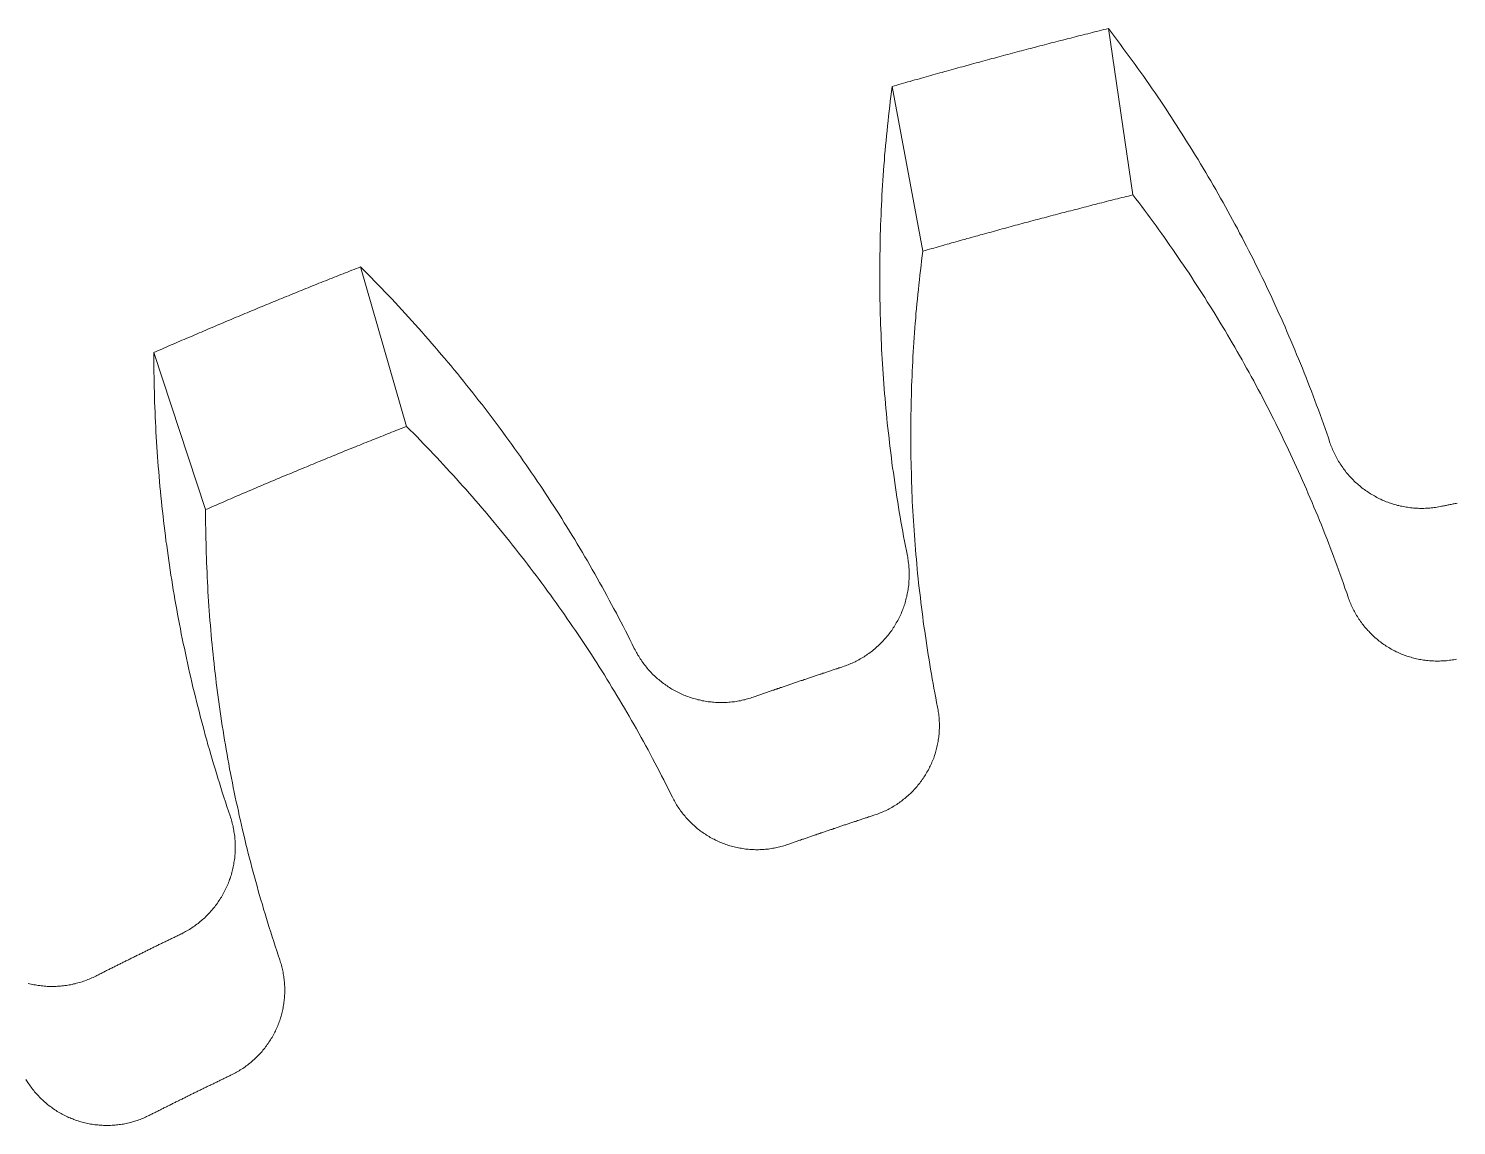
# Model space of a CAD drawing. Header units: millimetres. Extents: x 168.5 to 245.6, y 23.5 to 109.
# Drawn here: x 193.25 to 203.41, y 99.9 to 107.71 of the extents above; entities that cross this region are included whole.
import ezdxf

# ---------------------------------------------------------------- set-up
doc = ezdxf.new("R2010")
doc.units = ezdxf.units.MM
doc.layers.get('0').update_dxf_attribs({"true_color": 0xc2ced6})

# ---------------------------------------------------------------- blocks, each defined once
blk = doc.blocks.new('A$C346350F0')
at = {"color": 0, "linetype": 'Continuous', "lineweight": 0}
for p, q in [((-5.935, 40.272), (-6.109, 41.457)), ((-7.43, 39.872), (-7.649, 41.045)), ((-11.106, 38.624), (-11.433, 39.76)), ((-12.536, 38.032), (-12.905, 39.15))]:
    blk.add_line(p, q, dxfattribs=at)
for points in [[(-6.109, 41.457), (-6.126, 41.453), (-6.142, 41.449), (-6.158, 41.445), (-6.174, 41.441), (-6.191, 41.437), (-6.207, 41.433), (-6.223, 41.428), (-6.24, 41.424), (-6.256, 41.42), (-6.272, 41.416), (-6.288, 41.412), (-6.305, 41.408), (-6.321, 41.404), (-6.337, 41.4), (-6.353, 41.396), (-6.37, 41.391), (-6.386, 41.387), (-6.402, 41.383), (-6.418, 41.379), (-6.435, 41.375), (-6.451, 41.371), (-6.467, 41.367), (-6.483, 41.362), (-6.5, 41.358), (-6.516, 41.354), (-6.532, 41.35), (-6.548, 41.346), (-6.565, 41.341), (-6.581, 41.337), (-6.597, 41.333), (-6.613, 41.329), (-6.629, 41.324), (-6.646, 41.32), (-6.662, 41.316), (-6.678, 41.312), (-6.694, 41.307), (-6.711, 41.303), (-6.727, 41.299), (-6.743, 41.295), (-6.759, 41.29), (-6.775, 41.286), (-6.792, 41.282), (-6.808, 41.277), (-6.824, 41.273), (-6.84, 41.269), (-6.857, 41.264), (-6.873, 41.26), (-6.889, 41.256), (-6.905, 41.251), (-6.921, 41.247), (-6.938, 41.243), (-6.954, 41.238), (-6.97, 41.234), (-6.986, 41.23), (-7.002, 41.225), (-7.019, 41.221), (-7.035, 41.216), (-7.051, 41.212), (-7.067, 41.208), (-7.083, 41.203), (-7.099, 41.199), (-7.116, 41.194), (-7.132, 41.19), (-7.148, 41.185), (-7.164, 41.181), (-7.18, 41.176), (-7.196, 41.172), (-7.213, 41.168), (-7.229, 41.163), (-7.245, 41.159), (-7.261, 41.154), (-7.277, 41.15), (-7.293, 41.145), (-7.31, 41.141), (-7.326, 41.136), (-7.342, 41.132), (-7.358, 41.127), (-7.374, 41.123), (-7.39, 41.118), (-7.407, 41.113), (-7.423, 41.109), (-7.439, 41.104), (-7.455, 41.1), (-7.471, 41.095), (-7.487, 41.091), (-7.503, 41.086), (-7.52, 41.081), (-7.536, 41.077), (-7.552, 41.072), (-7.568, 41.068), (-7.584, 41.063), (-7.6, 41.058), (-7.616, 41.054), (-7.632, 41.049), (-7.649, 41.045)], [(-4.532, 38.508), (-4.543, 38.542), (-4.555, 38.575), (-4.566, 38.609), (-4.578, 38.642), (-4.59, 38.675), (-4.602, 38.709), (-4.614, 38.742), (-4.627, 38.775), (-4.639, 38.808), (-4.651, 38.841), (-4.664, 38.874), (-4.677, 38.907), (-4.689, 38.94), (-4.702, 38.973), (-4.715, 39.006), (-4.728, 39.039), (-4.742, 39.072), (-4.755, 39.104), (-4.769, 39.137), (-4.782, 39.17), (-4.796, 39.202), (-4.81, 39.235), (-4.824, 39.267), (-4.838, 39.3), (-4.852, 39.332), (-4.866, 39.364), (-4.88, 39.397), (-4.895, 39.429), (-4.91, 39.461), (-4.924, 39.493), (-4.939, 39.525), (-4.954, 39.558), (-4.969, 39.59), (-4.984, 39.621), (-4.999, 39.653), (-5.015, 39.685), (-5.03, 39.717), (-5.046, 39.749), (-5.062, 39.78), (-5.077, 39.812), (-5.093, 39.844), (-5.109, 39.875), (-5.126, 39.907), (-5.142, 39.938), (-5.158, 39.969), (-5.175, 40.001), (-5.191, 40.032), (-5.208, 40.063), (-5.225, 40.094), (-5.242, 40.125), (-5.259, 40.156), (-5.276, 40.187), (-5.293, 40.218), (-5.31, 40.249), (-5.328, 40.28), (-5.345, 40.31), (-5.363, 40.341), (-5.381, 40.372), (-5.398, 40.402), (-5.416, 40.433), (-5.434, 40.463), (-5.453, 40.493), (-5.471, 40.524), (-5.489, 40.554), (-5.508, 40.584), (-5.526, 40.614), (-5.545, 40.644), (-5.564, 40.674), (-5.583, 40.704), (-5.602, 40.734), (-5.621, 40.763), (-5.64, 40.793), (-5.659, 40.823), (-5.679, 40.852), (-5.698, 40.882), (-5.718, 40.911), (-5.737, 40.941), (-5.757, 40.97), (-5.777, 40.999), (-5.797, 41.028), (-5.817, 41.057), (-5.838, 41.086), (-5.858, 41.115), (-5.878, 41.144), (-5.899, 41.173), (-5.919, 41.202), (-5.94, 41.23), (-5.961, 41.259), (-5.982, 41.287), (-6.003, 41.316), (-6.024, 41.344), (-6.045, 41.372), (-6.066, 41.401), (-6.088, 41.429), (-6.109, 41.457)], [(-7.649, 41.045), (-7.653, 41.009), (-7.658, 40.974), (-7.662, 40.939), (-7.666, 40.904), (-7.67, 40.869), (-7.674, 40.834), (-7.678, 40.799), (-7.682, 40.764), (-7.685, 40.728), (-7.689, 40.693), (-7.692, 40.658), (-7.695, 40.623), (-7.699, 40.588), (-7.702, 40.552), (-7.704, 40.517), (-7.707, 40.482), (-7.71, 40.447), (-7.712, 40.411), (-7.715, 40.376), (-7.717, 40.341), (-7.719, 40.306), (-7.721, 40.27), (-7.723, 40.235), (-7.725, 40.2), (-7.727, 40.164), (-7.728, 40.129), (-7.73, 40.094), (-7.731, 40.058), (-7.732, 40.023), (-7.733, 39.988), (-7.734, 39.952), (-7.735, 39.917), (-7.735, 39.882), (-7.736, 39.846), (-7.736, 39.811), (-7.737, 39.776), (-7.737, 39.74), (-7.737, 39.705), (-7.737, 39.669), (-7.737, 39.634), (-7.737, 39.599), (-7.736, 39.563), (-7.736, 39.528), (-7.735, 39.493), (-7.734, 39.457), (-7.733, 39.422), (-7.732, 39.387), (-7.731, 39.351), (-7.73, 39.316), (-7.728, 39.281), (-7.727, 39.245), (-7.725, 39.21), (-7.724, 39.175), (-7.722, 39.139), (-7.72, 39.104), (-7.718, 39.069), (-7.715, 39.033), (-7.713, 38.998), (-7.711, 38.963), (-7.708, 38.928), (-7.705, 38.892), (-7.702, 38.857), (-7.699, 38.822), (-7.696, 38.787), (-7.693, 38.752), (-7.69, 38.716), (-7.686, 38.681), (-7.683, 38.646), (-7.679, 38.611), (-7.675, 38.576), (-7.671, 38.54), (-7.667, 38.505), (-7.663, 38.47), (-7.659, 38.435), (-7.654, 38.4), (-7.65, 38.365), (-7.645, 38.33), (-7.64, 38.295), (-7.635, 38.26), (-7.63, 38.225), (-7.625, 38.19), (-7.62, 38.155), (-7.615, 38.12), (-7.609, 38.085), (-7.603, 38.05), (-7.598, 38.015), (-7.592, 37.98), (-7.586, 37.946), (-7.58, 37.911), (-7.573, 37.876), (-7.567, 37.841), (-7.561, 37.806), (-7.554, 37.772), (-7.547, 37.737), (-7.54, 37.702)], [(-5.935, 40.272), (-5.951, 40.268), (-5.966, 40.264), (-5.982, 40.26), (-5.998, 40.256), (-6.014, 40.253), (-6.03, 40.249), (-6.045, 40.245), (-6.061, 40.241), (-6.077, 40.237), (-6.093, 40.233), (-6.109, 40.229), (-6.124, 40.225), (-6.14, 40.221), (-6.156, 40.217), (-6.172, 40.213), (-6.188, 40.209), (-6.203, 40.205), (-6.219, 40.201), (-6.235, 40.197), (-6.251, 40.193), (-6.267, 40.188), (-6.282, 40.184), (-6.298, 40.18), (-6.314, 40.176), (-6.33, 40.172), (-6.345, 40.168), (-6.361, 40.164), (-6.377, 40.16), (-6.393, 40.156), (-6.409, 40.152), (-6.424, 40.148), (-6.44, 40.144), (-6.456, 40.139), (-6.472, 40.135), (-6.487, 40.131), (-6.503, 40.127), (-6.519, 40.123), (-6.535, 40.119), (-6.55, 40.115), (-6.566, 40.11), (-6.582, 40.106), (-6.598, 40.102), (-6.613, 40.098), (-6.629, 40.094), (-6.645, 40.089), (-6.661, 40.085), (-6.676, 40.081), (-6.692, 40.077), (-6.708, 40.073), (-6.724, 40.068), (-6.739, 40.064), (-6.755, 40.06), (-6.771, 40.056), (-6.786, 40.051), (-6.802, 40.047), (-6.818, 40.043), (-6.834, 40.039), (-6.849, 40.034), (-6.865, 40.03), (-6.881, 40.026), (-6.897, 40.021), (-6.912, 40.017), (-6.928, 40.013), (-6.944, 40.008), (-6.959, 40.004), (-6.975, 40), (-6.991, 39.995), (-7.007, 39.991), (-7.022, 39.987), (-7.038, 39.982), (-7.054, 39.978), (-7.069, 39.974), (-7.085, 39.969), (-7.101, 39.965), (-7.116, 39.961), (-7.132, 39.956), (-7.148, 39.952), (-7.164, 39.947), (-7.179, 39.943), (-7.195, 39.939), (-7.211, 39.934), (-7.226, 39.93), (-7.242, 39.925), (-7.258, 39.921), (-7.273, 39.916), (-7.289, 39.912), (-7.305, 39.908), (-7.32, 39.903), (-7.336, 39.899), (-7.352, 39.894), (-7.367, 39.89), (-7.383, 39.885), (-7.399, 39.881), (-7.414, 39.876), (-7.43, 39.872)], [(-4.402, 37.408), (-4.413, 37.44), (-4.425, 37.473), (-4.436, 37.505), (-4.447, 37.538), (-4.459, 37.57), (-4.471, 37.602), (-4.482, 37.635), (-4.494, 37.667), (-4.506, 37.699), (-4.518, 37.731), (-4.531, 37.763), (-4.543, 37.795), (-4.555, 37.827), (-4.568, 37.859), (-4.581, 37.891), (-4.593, 37.923), (-4.606, 37.955), (-4.619, 37.987), (-4.632, 38.019), (-4.646, 38.05), (-4.659, 38.082), (-4.672, 38.114), (-4.686, 38.145), (-4.699, 38.177), (-4.713, 38.208), (-4.727, 38.24), (-4.741, 38.271), (-4.755, 38.302), (-4.769, 38.334), (-4.784, 38.365), (-4.798, 38.396), (-4.812, 38.427), (-4.827, 38.458), (-4.842, 38.489), (-4.857, 38.52), (-4.872, 38.551), (-4.887, 38.582), (-4.902, 38.613), (-4.917, 38.644), (-4.932, 38.674), (-4.948, 38.705), (-4.963, 38.736), (-4.979, 38.766), (-4.995, 38.797), (-5.011, 38.827), (-5.027, 38.858), (-5.043, 38.888), (-5.059, 38.918), (-5.075, 38.948), (-5.092, 38.979), (-5.108, 39.009), (-5.125, 39.039), (-5.142, 39.069), (-5.158, 39.099), (-5.175, 39.129), (-5.192, 39.158), (-5.21, 39.188), (-5.227, 39.218), (-5.244, 39.248), (-5.262, 39.277), (-5.279, 39.307), (-5.297, 39.336), (-5.315, 39.366), (-5.332, 39.395), (-5.35, 39.424), (-5.368, 39.453), (-5.387, 39.483), (-5.405, 39.512), (-5.423, 39.541), (-5.442, 39.57), (-5.46, 39.599), (-5.479, 39.627), (-5.498, 39.656), (-5.516, 39.685), (-5.535, 39.714), (-5.554, 39.742), (-5.574, 39.771), (-5.593, 39.799), (-5.612, 39.827), (-5.632, 39.856), (-5.651, 39.884), (-5.671, 39.912), (-5.69, 39.94), (-5.71, 39.968), (-5.73, 39.996), (-5.75, 40.024), (-5.77, 40.052), (-5.791, 40.08), (-5.811, 40.108), (-5.831, 40.135), (-5.852, 40.163), (-5.872, 40.19), (-5.893, 40.218), (-5.914, 40.245), (-5.935, 40.272)], [(-7.43, 39.872), (-7.434, 39.838), (-7.439, 39.803), (-7.443, 39.769), (-7.447, 39.735), (-7.451, 39.701), (-7.455, 39.667), (-7.459, 39.633), (-7.462, 39.599), (-7.466, 39.565), (-7.469, 39.53), (-7.472, 39.496), (-7.476, 39.462), (-7.479, 39.428), (-7.481, 39.394), (-7.484, 39.359), (-7.487, 39.325), (-7.49, 39.291), (-7.492, 39.257), (-7.494, 39.222), (-7.497, 39.188), (-7.499, 39.154), (-7.501, 39.119), (-7.502, 39.085), (-7.504, 39.051), (-7.506, 39.017), (-7.507, 38.982), (-7.509, 38.948), (-7.51, 38.914), (-7.511, 38.879), (-7.512, 38.845), (-7.513, 38.811), (-7.514, 38.776), (-7.514, 38.742), (-7.515, 38.708), (-7.515, 38.673), (-7.516, 38.639), (-7.516, 38.605), (-7.516, 38.57), (-7.516, 38.536), (-7.516, 38.502), (-7.515, 38.467), (-7.515, 38.433), (-7.515, 38.398), (-7.514, 38.364), (-7.513, 38.33), (-7.512, 38.295), (-7.511, 38.261), (-7.51, 38.227), (-7.509, 38.192), (-7.508, 38.158), (-7.506, 38.124), (-7.505, 38.09), (-7.503, 38.055), (-7.501, 38.021), (-7.499, 37.987), (-7.497, 37.952), (-7.495, 37.918), (-7.493, 37.884), (-7.49, 37.85), (-7.488, 37.815), (-7.485, 37.781), (-7.482, 37.747), (-7.479, 37.713), (-7.476, 37.678), (-7.473, 37.644), (-7.47, 37.61), (-7.467, 37.576), (-7.463, 37.542), (-7.46, 37.507), (-7.456, 37.473), (-7.452, 37.439), (-7.448, 37.405), (-7.444, 37.371), (-7.44, 37.337), (-7.436, 37.303), (-7.431, 37.269), (-7.427, 37.235), (-7.422, 37.201), (-7.417, 37.167), (-7.412, 37.133), (-7.407, 37.099), (-7.402, 37.065), (-7.397, 37.031), (-7.392, 36.997), (-7.386, 36.963), (-7.381, 36.929), (-7.375, 36.895), (-7.369, 36.861), (-7.363, 36.827), (-7.357, 36.794), (-7.351, 36.76), (-7.345, 36.726), (-7.338, 36.692), (-7.332, 36.659), (-7.325, 36.625)], [(-11.433, 39.76), (-11.448, 39.754), (-11.464, 39.748), (-11.479, 39.742), (-11.495, 39.736), (-11.511, 39.729), (-11.526, 39.723), (-11.542, 39.717), (-11.557, 39.711), (-11.573, 39.705), (-11.589, 39.698), (-11.604, 39.692), (-11.62, 39.686), (-11.635, 39.68), (-11.651, 39.674), (-11.667, 39.667), (-11.682, 39.661), (-11.698, 39.655), (-11.713, 39.649), (-11.729, 39.643), (-11.744, 39.636), (-11.76, 39.63), (-11.775, 39.624), (-11.791, 39.617), (-11.807, 39.611), (-11.822, 39.605), (-11.838, 39.599), (-11.853, 39.592), (-11.869, 39.586), (-11.884, 39.58), (-11.9, 39.573), (-11.915, 39.567), (-11.931, 39.561), (-11.947, 39.554), (-11.962, 39.548), (-11.978, 39.542), (-11.993, 39.535), (-12.009, 39.529), (-12.024, 39.523), (-12.04, 39.516), (-12.055, 39.51), (-12.071, 39.504), (-12.086, 39.497), (-12.102, 39.491), (-12.117, 39.484), (-12.133, 39.478), (-12.148, 39.472), (-12.164, 39.465), (-12.179, 39.459), (-12.195, 39.452), (-12.21, 39.446), (-12.226, 39.44), (-12.241, 39.433), (-12.257, 39.427), (-12.272, 39.42), (-12.288, 39.414), (-12.303, 39.407), (-12.319, 39.401), (-12.334, 39.394), (-12.35, 39.388), (-12.365, 39.381), (-12.38, 39.375), (-12.396, 39.368), (-12.411, 39.362), (-12.427, 39.355), (-12.442, 39.349), (-12.458, 39.342), (-12.473, 39.336), (-12.489, 39.329), (-12.504, 39.323), (-12.52, 39.316), (-12.535, 39.31), (-12.55, 39.303), (-12.566, 39.296), (-12.581, 39.29), (-12.597, 39.283), (-12.612, 39.277), (-12.628, 39.27), (-12.643, 39.263), (-12.658, 39.257), (-12.674, 39.25), (-12.689, 39.244), (-12.705, 39.237), (-12.72, 39.23), (-12.735, 39.224), (-12.751, 39.217), (-12.766, 39.21), (-12.782, 39.204), (-12.797, 39.197), (-12.812, 39.19), (-12.828, 39.184), (-12.843, 39.177), (-12.859, 39.17), (-12.874, 39.164), (-12.889, 39.157), (-12.905, 39.15)], [(-9.484, 37.043), (-9.499, 37.074), (-9.515, 37.106), (-9.531, 37.138), (-9.547, 37.169), (-9.563, 37.201), (-9.58, 37.232), (-9.596, 37.263), (-9.612, 37.295), (-9.629, 37.326), (-9.646, 37.357), (-9.662, 37.388), (-9.679, 37.419), (-9.696, 37.45), (-9.713, 37.481), (-9.731, 37.512), (-9.748, 37.543), (-9.765, 37.574), (-9.783, 37.604), (-9.8, 37.635), (-9.818, 37.666), (-9.836, 37.696), (-9.854, 37.727), (-9.872, 37.757), (-9.89, 37.787), (-9.908, 37.818), (-9.927, 37.848), (-9.945, 37.878), (-9.964, 37.908), (-9.983, 37.938), (-10.001, 37.968), (-10.02, 37.998), (-10.039, 38.028), (-10.058, 38.057), (-10.078, 38.087), (-10.097, 38.117), (-10.116, 38.146), (-10.136, 38.176), (-10.155, 38.205), (-10.175, 38.235), (-10.195, 38.264), (-10.215, 38.293), (-10.235, 38.322), (-10.255, 38.351), (-10.275, 38.38), (-10.295, 38.409), (-10.316, 38.438), (-10.336, 38.467), (-10.357, 38.496), (-10.378, 38.524), (-10.398, 38.553), (-10.419, 38.582), (-10.44, 38.61), (-10.461, 38.638), (-10.483, 38.667), (-10.504, 38.695), (-10.525, 38.723), (-10.547, 38.751), (-10.568, 38.779), (-10.59, 38.807), (-10.612, 38.835), (-10.634, 38.863), (-10.656, 38.89), (-10.678, 38.918), (-10.7, 38.946), (-10.722, 38.973), (-10.744, 39), (-10.767, 39.028), (-10.789, 39.055), (-10.812, 39.082), (-10.835, 39.109), (-10.858, 39.136), (-10.881, 39.163), (-10.904, 39.19), (-10.927, 39.217), (-10.95, 39.243), (-10.973, 39.27), (-10.996, 39.297), (-11.02, 39.323), (-11.044, 39.349), (-11.067, 39.376), (-11.091, 39.402), (-11.115, 39.428), (-11.139, 39.454), (-11.163, 39.48), (-11.187, 39.506), (-11.211, 39.532), (-11.235, 39.557), (-11.26, 39.583), (-11.284, 39.609), (-11.309, 39.634), (-11.333, 39.659), (-11.358, 39.685), (-11.383, 39.71), (-11.408, 39.735), (-11.433, 39.76)], [(-12.905, 39.15), (-12.905, 39.115), (-12.905, 39.08), (-12.904, 39.044), (-12.904, 39.009), (-12.903, 38.974), (-12.903, 38.938), (-12.902, 38.903), (-12.901, 38.867), (-12.9, 38.832), (-12.899, 38.797), (-12.898, 38.761), (-12.896, 38.726), (-12.895, 38.691), (-12.893, 38.655), (-12.891, 38.62), (-12.89, 38.585), (-12.888, 38.55), (-12.885, 38.514), (-12.883, 38.479), (-12.881, 38.444), (-12.878, 38.408), (-12.876, 38.373), (-12.873, 38.338), (-12.87, 38.303), (-12.867, 38.267), (-12.864, 38.232), (-12.861, 38.197), (-12.858, 38.162), (-12.854, 38.127), (-12.851, 38.091), (-12.847, 38.056), (-12.843, 38.021), (-12.839, 37.986), (-12.835, 37.951), (-12.831, 37.916), (-12.827, 37.881), (-12.822, 37.846), (-12.818, 37.81), (-12.813, 37.775), (-12.808, 37.74), (-12.803, 37.705), (-12.798, 37.67), (-12.793, 37.635), (-12.788, 37.6), (-12.783, 37.565), (-12.777, 37.531), (-12.771, 37.496), (-12.766, 37.461), (-12.76, 37.426), (-12.754, 37.391), (-12.748, 37.356), (-12.741, 37.321), (-12.735, 37.287), (-12.729, 37.252), (-12.722, 37.217), (-12.715, 37.182), (-12.709, 37.148), (-12.702, 37.113), (-12.695, 37.078), (-12.687, 37.044), (-12.68, 37.009), (-12.673, 36.975), (-12.665, 36.94), (-12.657, 36.906), (-12.65, 36.871), (-12.642, 36.837), (-12.634, 36.802), (-12.626, 36.768), (-12.617, 36.733), (-12.609, 36.699), (-12.6, 36.665), (-12.592, 36.63), (-12.583, 36.596), (-12.574, 36.562), (-12.565, 36.528), (-12.556, 36.494), (-12.547, 36.459), (-12.538, 36.425), (-12.528, 36.391), (-12.519, 36.357), (-12.509, 36.323), (-12.499, 36.289), (-12.489, 36.255), (-12.479, 36.221), (-12.469, 36.187), (-12.459, 36.154), (-12.449, 36.12), (-12.438, 36.086), (-12.427, 36.052), (-12.417, 36.019), (-12.406, 35.985), (-12.395, 35.951), (-12.384, 35.918), (-12.373, 35.884), (-12.361, 35.851)], [(-11.106, 38.624), (-11.121, 38.618), (-11.136, 38.612), (-11.151, 38.606), (-11.167, 38.6), (-11.182, 38.594), (-11.197, 38.588), (-11.212, 38.582), (-11.227, 38.576), (-11.242, 38.57), (-11.257, 38.564), (-11.273, 38.558), (-11.288, 38.552), (-11.303, 38.546), (-11.318, 38.54), (-11.333, 38.534), (-11.348, 38.528), (-11.363, 38.522), (-11.379, 38.516), (-11.394, 38.51), (-11.409, 38.504), (-11.424, 38.498), (-11.439, 38.491), (-11.454, 38.485), (-11.469, 38.479), (-11.484, 38.473), (-11.499, 38.467), (-11.515, 38.461), (-11.53, 38.455), (-11.545, 38.449), (-11.56, 38.443), (-11.575, 38.436), (-11.59, 38.43), (-11.605, 38.424), (-11.62, 38.418), (-11.635, 38.412), (-11.65, 38.406), (-11.665, 38.4), (-11.681, 38.393), (-11.696, 38.387), (-11.711, 38.381), (-11.726, 38.375), (-11.741, 38.369), (-11.756, 38.362), (-11.771, 38.356), (-11.786, 38.35), (-11.801, 38.344), (-11.816, 38.337), (-11.831, 38.331), (-11.846, 38.325), (-11.861, 38.319), (-11.876, 38.313), (-11.891, 38.306), (-11.906, 38.3), (-11.921, 38.294), (-11.937, 38.287), (-11.952, 38.281), (-11.967, 38.275), (-11.982, 38.269), (-11.997, 38.262), (-12.012, 38.256), (-12.027, 38.25), (-12.042, 38.243), (-12.057, 38.237), (-12.072, 38.231), (-12.087, 38.224), (-12.102, 38.218), (-12.117, 38.212), (-12.132, 38.205), (-12.147, 38.199), (-12.162, 38.193), (-12.177, 38.186), (-12.192, 38.18), (-12.207, 38.173), (-12.222, 38.167), (-12.237, 38.161), (-12.252, 38.154), (-12.267, 38.148), (-12.282, 38.141), (-12.297, 38.135), (-12.312, 38.129), (-12.327, 38.122), (-12.342, 38.116), (-12.357, 38.109), (-12.372, 38.103), (-12.387, 38.096), (-12.401, 38.09), (-12.416, 38.083), (-12.431, 38.077), (-12.446, 38.071), (-12.461, 38.064), (-12.476, 38.058), (-12.491, 38.051), (-12.506, 38.045), (-12.521, 38.038), (-12.536, 38.032)], [(-9.213, 35.984), (-9.228, 36.015), (-9.243, 36.046), (-9.259, 36.076), (-9.274, 36.107), (-9.29, 36.137), (-9.306, 36.168), (-9.322, 36.198), (-9.338, 36.229), (-9.354, 36.259), (-9.37, 36.289), (-9.386, 36.32), (-9.403, 36.35), (-9.419, 36.38), (-9.436, 36.41), (-9.453, 36.44), (-9.469, 36.47), (-9.486, 36.5), (-9.503, 36.53), (-9.52, 36.56), (-9.538, 36.589), (-9.555, 36.619), (-9.572, 36.648), (-9.59, 36.678), (-9.608, 36.707), (-9.625, 36.737), (-9.643, 36.766), (-9.661, 36.796), (-9.679, 36.825), (-9.697, 36.854), (-9.716, 36.883), (-9.734, 36.912), (-9.752, 36.941), (-9.771, 36.97), (-9.79, 36.999), (-9.808, 37.028), (-9.827, 37.056), (-9.846, 37.085), (-9.865, 37.114), (-9.884, 37.142), (-9.904, 37.17), (-9.923, 37.199), (-9.942, 37.227), (-9.962, 37.255), (-9.981, 37.284), (-10.001, 37.312), (-10.021, 37.34), (-10.041, 37.368), (-10.061, 37.396), (-10.081, 37.424), (-10.101, 37.451), (-10.122, 37.479), (-10.142, 37.507), (-10.162, 37.534), (-10.183, 37.562), (-10.204, 37.589), (-10.225, 37.616), (-10.245, 37.644), (-10.266, 37.671), (-10.287, 37.698), (-10.309, 37.725), (-10.33, 37.752), (-10.351, 37.779), (-10.373, 37.806), (-10.394, 37.833), (-10.416, 37.859), (-10.437, 37.886), (-10.459, 37.912), (-10.481, 37.939), (-10.503, 37.965), (-10.525, 37.992), (-10.547, 38.018), (-10.57, 38.044), (-10.592, 38.07), (-10.614, 38.096), (-10.637, 38.122), (-10.66, 38.148), (-10.682, 38.174), (-10.705, 38.199), (-10.728, 38.225), (-10.751, 38.251), (-10.774, 38.276), (-10.797, 38.301), (-10.82, 38.327), (-10.844, 38.352), (-10.867, 38.377), (-10.891, 38.402), (-10.914, 38.427), (-10.938, 38.452), (-10.962, 38.477), (-10.985, 38.501), (-11.009, 38.526), (-11.033, 38.551), (-11.057, 38.575), (-11.082, 38.6), (-11.106, 38.624)], [(-4.532, 38.508), (-4.528, 38.498), (-4.525, 38.489), (-4.521, 38.479), (-4.517, 38.469), (-4.513, 38.459), (-4.509, 38.45), (-4.505, 38.44), (-4.5, 38.431), (-4.495, 38.421), (-4.491, 38.412), (-4.486, 38.402), (-4.481, 38.393), (-4.475, 38.384), (-4.47, 38.375), (-4.465, 38.366), (-4.459, 38.357), (-4.453, 38.348), (-4.447, 38.34), (-4.441, 38.331), (-4.435, 38.322), (-4.429, 38.314), (-4.422, 38.306), (-4.416, 38.297), (-4.409, 38.289), (-4.402, 38.281), (-4.396, 38.273), (-4.389, 38.265), (-4.381, 38.258), (-4.374, 38.25), (-4.367, 38.243), (-4.359, 38.235), (-4.352, 38.228), (-4.344, 38.221), (-4.336, 38.214), (-4.328, 38.207), (-4.32, 38.2), (-4.312, 38.193), (-4.304, 38.187), (-4.295, 38.18), (-4.287, 38.174), (-4.278, 38.168), (-4.27, 38.162), (-4.261, 38.156), (-4.252, 38.15), (-4.243, 38.145), (-4.235, 38.139), (-4.225, 38.134), (-4.216, 38.129), (-4.207, 38.124), (-4.198, 38.119), (-4.188, 38.114), (-4.179, 38.109), (-4.17, 38.105), (-4.16, 38.1), (-4.15, 38.096), (-4.141, 38.092), (-4.131, 38.088), (-4.121, 38.084), (-4.111, 38.081), (-4.101, 38.077), (-4.091, 38.074), (-4.081, 38.071), (-4.071, 38.068), (-4.061, 38.065), (-4.051, 38.062), (-4.041, 38.06), (-4.03, 38.057), (-4.02, 38.055), (-4.01, 38.053), (-3.999, 38.051), (-3.989, 38.049), (-3.979, 38.048), (-3.968, 38.046), (-3.958, 38.045), (-3.947, 38.044), (-3.937, 38.043), (-3.926, 38.042), (-3.916, 38.041), (-3.905, 38.041), (-3.895, 38.04), (-3.884, 38.04), (-3.874, 38.04), (-3.863, 38.04), (-3.853, 38.041), (-3.842, 38.041), (-3.832, 38.042), (-3.821, 38.043), (-3.811, 38.044), (-3.8, 38.045), (-3.79, 38.046), (-3.78, 38.047), (-3.769, 38.049), (-3.759, 38.051), (-3.748, 38.053), (-3.738, 38.055)], [(-3.627, 38.078), (-3.634, 38.076), (-3.641, 38.075), (-3.648, 38.073), (-3.655, 38.072), (-3.662, 38.07), (-3.669, 38.069), (-3.676, 38.068), (-3.683, 38.066), (-3.69, 38.065), (-3.697, 38.063), (-3.703, 38.062), (-3.71, 38.06), (-3.717, 38.059), (-3.724, 38.058), (-3.731, 38.056), (-3.738, 38.055)], [(-12.536, 38.032), (-12.536, 37.997), (-12.536, 37.963), (-12.536, 37.928), (-12.535, 37.894), (-12.535, 37.86), (-12.534, 37.825), (-12.533, 37.791), (-12.532, 37.757), (-12.531, 37.722), (-12.53, 37.688), (-12.529, 37.654), (-12.528, 37.619), (-12.526, 37.585), (-12.525, 37.551), (-12.523, 37.517), (-12.521, 37.482), (-12.519, 37.448), (-12.517, 37.414), (-12.515, 37.379), (-12.513, 37.345), (-12.51, 37.311), (-12.508, 37.277), (-12.505, 37.242), (-12.502, 37.208), (-12.5, 37.174), (-12.497, 37.14), (-12.493, 37.105), (-12.49, 37.071), (-12.487, 37.037), (-12.483, 37.003), (-12.48, 36.969), (-12.476, 36.935), (-12.472, 36.9), (-12.468, 36.866), (-12.464, 36.832), (-12.46, 36.798), (-12.456, 36.764), (-12.451, 36.73), (-12.447, 36.696), (-12.442, 36.662), (-12.437, 36.628), (-12.433, 36.594), (-12.428, 36.56), (-12.422, 36.526), (-12.417, 36.492), (-12.412, 36.458), (-12.406, 36.424), (-12.401, 36.39), (-12.395, 36.356), (-12.389, 36.323), (-12.383, 36.289), (-12.377, 36.255), (-12.371, 36.221), (-12.365, 36.187), (-12.359, 36.154), (-12.352, 36.12), (-12.345, 36.086), (-12.339, 36.053), (-12.332, 36.019), (-12.325, 35.985), (-12.318, 35.952), (-12.31, 35.918), (-12.303, 35.884), (-12.296, 35.851), (-12.288, 35.817), (-12.28, 35.784), (-12.273, 35.751), (-12.265, 35.717), (-12.257, 35.684), (-12.249, 35.65), (-12.24, 35.617), (-12.232, 35.584), (-12.224, 35.55), (-12.215, 35.517), (-12.206, 35.484), (-12.197, 35.451), (-12.188, 35.418), (-12.179, 35.384), (-12.17, 35.351), (-12.161, 35.318), (-12.152, 35.285), (-12.142, 35.252), (-12.132, 35.219), (-12.123, 35.186), (-12.113, 35.153), (-12.103, 35.121), (-12.093, 35.088), (-12.083, 35.055), (-12.072, 35.022), (-12.062, 34.989), (-12.051, 34.957), (-12.041, 34.924), (-12.03, 34.891), (-12.019, 34.859), (-12.008, 34.826)], [(-8.001, 36.912), (-7.991, 36.916), (-7.981, 36.919), (-7.971, 36.923), (-7.962, 36.927), (-7.952, 36.931), (-7.942, 36.935), (-7.933, 36.939), (-7.923, 36.944), (-7.913, 36.948), (-7.904, 36.953), (-7.895, 36.958), (-7.885, 36.963), (-7.876, 36.968), (-7.867, 36.973), (-7.858, 36.979), (-7.849, 36.984), (-7.84, 36.99), (-7.832, 36.996), (-7.823, 37.002), (-7.814, 37.008), (-7.806, 37.014), (-7.797, 37.02), (-7.789, 37.027), (-7.781, 37.033), (-7.773, 37.04), (-7.765, 37.047), (-7.757, 37.054), (-7.749, 37.061), (-7.741, 37.068), (-7.734, 37.075), (-7.726, 37.083), (-7.719, 37.09), (-7.712, 37.098), (-7.705, 37.106), (-7.698, 37.114), (-7.691, 37.122), (-7.684, 37.13), (-7.678, 37.138), (-7.671, 37.146), (-7.665, 37.154), (-7.659, 37.163), (-7.652, 37.171), (-7.646, 37.18), (-7.641, 37.189), (-7.635, 37.198), (-7.629, 37.207), (-7.624, 37.216), (-7.619, 37.225), (-7.613, 37.234), (-7.608, 37.243), (-7.603, 37.252), (-7.599, 37.262), (-7.594, 37.271), (-7.59, 37.281), (-7.585, 37.29), (-7.581, 37.3), (-7.577, 37.31), (-7.573, 37.32), (-7.57, 37.329), (-7.566, 37.339), (-7.563, 37.349), (-7.559, 37.359), (-7.556, 37.369), (-7.553, 37.379), (-7.551, 37.39), (-7.548, 37.4), (-7.545, 37.41), (-7.543, 37.42), (-7.541, 37.431), (-7.539, 37.441), (-7.537, 37.451), (-7.535, 37.462), (-7.534, 37.472), (-7.533, 37.482), (-7.531, 37.493), (-7.53, 37.503), (-7.529, 37.514), (-7.529, 37.524), (-7.528, 37.535), (-7.528, 37.545), (-7.527, 37.556), (-7.527, 37.566), (-7.527, 37.577), (-7.527, 37.587), (-7.528, 37.598), (-7.528, 37.608), (-7.529, 37.619), (-7.53, 37.629), (-7.531, 37.64), (-7.532, 37.65), (-7.534, 37.661), (-7.535, 37.671), (-7.537, 37.682), (-7.538, 37.692), (-7.54, 37.702)], [(-4.402, 37.408), (-4.399, 37.398), (-4.396, 37.389), (-4.392, 37.379), (-4.388, 37.37), (-4.384, 37.36), (-4.38, 37.351), (-4.376, 37.342), (-4.371, 37.332), (-4.367, 37.323), (-4.362, 37.314), (-4.357, 37.305), (-4.353, 37.296), (-4.348, 37.287), (-4.342, 37.278), (-4.337, 37.27), (-4.332, 37.261), (-4.326, 37.252), (-4.32, 37.244), (-4.314, 37.236), (-4.308, 37.227), (-4.302, 37.219), (-4.296, 37.211), (-4.29, 37.203), (-4.283, 37.195), (-4.277, 37.187), (-4.27, 37.18), (-4.263, 37.172), (-4.256, 37.165), (-4.249, 37.157), (-4.242, 37.15), (-4.235, 37.143), (-4.227, 37.136), (-4.22, 37.129), (-4.212, 37.122), (-4.204, 37.115), (-4.197, 37.108), (-4.189, 37.102), (-4.181, 37.096), (-4.173, 37.089), (-4.165, 37.083), (-4.156, 37.077), (-4.148, 37.071), (-4.139, 37.066), (-4.131, 37.06), (-4.122, 37.055), (-4.114, 37.049), (-4.105, 37.044), (-4.096, 37.039), (-4.087, 37.034), (-4.078, 37.029), (-4.069, 37.025), (-4.06, 37.02), (-4.05, 37.016), (-4.041, 37.012), (-4.032, 37.007), (-4.022, 37.003), (-4.013, 37), (-4.003, 36.996), (-3.994, 36.992), (-3.984, 36.989), (-3.974, 36.986), (-3.965, 36.983), (-3.955, 36.98), (-3.945, 36.977), (-3.935, 36.974), (-3.925, 36.972), (-3.915, 36.97), (-3.905, 36.967), (-3.895, 36.965), (-3.885, 36.964), (-3.875, 36.962), (-3.865, 36.96), (-3.855, 36.959), (-3.845, 36.958), (-3.835, 36.957), (-3.824, 36.956), (-3.814, 36.955), (-3.804, 36.954), (-3.794, 36.954), (-3.784, 36.953), (-3.773, 36.953), (-3.763, 36.953), (-3.753, 36.953), (-3.743, 36.954), (-3.732, 36.954), (-3.722, 36.955), (-3.712, 36.956), (-3.702, 36.956), (-3.692, 36.958), (-3.682, 36.959), (-3.671, 36.96), (-3.661, 36.962), (-3.651, 36.963), (-3.641, 36.965), (-3.631, 36.967)], [(-9.484, 37.043), (-9.479, 37.033), (-9.474, 37.024), (-9.469, 37.015), (-9.464, 37.006), (-9.459, 36.996), (-9.453, 36.987), (-9.448, 36.978), (-9.442, 36.97), (-9.436, 36.961), (-9.43, 36.952), (-9.424, 36.944), (-9.418, 36.935), (-9.412, 36.927), (-9.405, 36.919), (-9.398, 36.91), (-9.392, 36.902), (-9.385, 36.894), (-9.378, 36.886), (-9.371, 36.879), (-9.364, 36.871), (-9.356, 36.863), (-9.349, 36.856), (-9.341, 36.849), (-9.334, 36.841), (-9.326, 36.834), (-9.318, 36.827), (-9.31, 36.821), (-9.302, 36.814), (-9.294, 36.807), (-9.285, 36.801), (-9.277, 36.794), (-9.268, 36.788), (-9.26, 36.782), (-9.251, 36.776), (-9.242, 36.77), (-9.234, 36.765), (-9.225, 36.759), (-9.216, 36.754), (-9.207, 36.748), (-9.197, 36.743), (-9.188, 36.738), (-9.179, 36.733), (-9.169, 36.729), (-9.16, 36.724), (-9.15, 36.72), (-9.141, 36.715), (-9.131, 36.711), (-9.121, 36.707), (-9.112, 36.703), (-9.102, 36.7), (-9.092, 36.696), (-9.082, 36.693), (-9.072, 36.69), (-9.062, 36.687), (-9.052, 36.684), (-9.041, 36.681), (-9.031, 36.678), (-9.021, 36.676), (-9.011, 36.674), (-9, 36.671), (-8.99, 36.669), (-8.98, 36.668), (-8.969, 36.666), (-8.959, 36.664), (-8.949, 36.663), (-8.938, 36.662), (-8.928, 36.661), (-8.917, 36.66), (-8.907, 36.659), (-8.896, 36.659), (-8.886, 36.658), (-8.875, 36.658), (-8.865, 36.658), (-8.854, 36.658), (-8.844, 36.658), (-8.833, 36.659), (-8.823, 36.659), (-8.812, 36.66), (-8.802, 36.661), (-8.791, 36.662), (-8.781, 36.663), (-8.77, 36.664), (-8.76, 36.666), (-8.749, 36.668), (-8.739, 36.669), (-8.729, 36.671), (-8.718, 36.674), (-8.708, 36.676), (-8.698, 36.678), (-8.688, 36.681), (-8.678, 36.684), (-8.668, 36.687), (-8.657, 36.69), (-8.647, 36.693), (-8.638, 36.696)], [(-8.001, 36.912), (-8.008, 36.91), (-8.015, 36.908), (-8.021, 36.906), (-8.028, 36.904), (-8.035, 36.901), (-8.041, 36.899), (-8.048, 36.897), (-8.055, 36.895), (-8.062, 36.893), (-8.068, 36.89), (-8.075, 36.888), (-8.082, 36.886), (-8.088, 36.884), (-8.095, 36.881), (-8.102, 36.879), (-8.109, 36.877), (-8.115, 36.875), (-8.122, 36.872), (-8.129, 36.87), (-8.135, 36.868), (-8.142, 36.866), (-8.149, 36.863), (-8.156, 36.861), (-8.162, 36.859), (-8.169, 36.857), (-8.176, 36.854), (-8.182, 36.852), (-8.189, 36.85), (-8.196, 36.848), (-8.202, 36.845), (-8.209, 36.843), (-8.216, 36.841), (-8.223, 36.839), (-8.229, 36.836), (-8.236, 36.834), (-8.243, 36.832), (-8.249, 36.83), (-8.256, 36.827), (-8.263, 36.825), (-8.27, 36.823), (-8.276, 36.821), (-8.283, 36.818), (-8.29, 36.816), (-8.296, 36.814), (-8.303, 36.812), (-8.31, 36.809), (-8.316, 36.807), (-8.323, 36.805), (-8.33, 36.802), (-8.337, 36.8), (-8.343, 36.798), (-8.35, 36.796), (-8.357, 36.793), (-8.363, 36.791), (-8.37, 36.789), (-8.377, 36.786), (-8.383, 36.784), (-8.39, 36.782), (-8.397, 36.78), (-8.403, 36.777), (-8.41, 36.775), (-8.417, 36.773), (-8.424, 36.77), (-8.43, 36.768), (-8.437, 36.766), (-8.444, 36.764), (-8.45, 36.761), (-8.457, 36.759), (-8.464, 36.757), (-8.47, 36.754), (-8.477, 36.752), (-8.484, 36.75), (-8.49, 36.747), (-8.497, 36.745), (-8.504, 36.743), (-8.511, 36.741), (-8.517, 36.738), (-8.524, 36.736), (-8.531, 36.734), (-8.537, 36.731), (-8.544, 36.729), (-8.551, 36.727), (-8.557, 36.724), (-8.564, 36.722), (-8.571, 36.72), (-8.577, 36.717), (-8.584, 36.715), (-8.591, 36.713), (-8.597, 36.71), (-8.604, 36.708), (-8.611, 36.706), (-8.617, 36.703), (-8.624, 36.701), (-8.631, 36.699), (-8.638, 36.696)], [(-7.772, 35.858), (-7.763, 35.861), (-7.753, 35.864), (-7.744, 35.868), (-7.734, 35.872), (-7.725, 35.876), (-7.715, 35.88), (-7.706, 35.884), (-7.697, 35.888), (-7.687, 35.892), (-7.678, 35.897), (-7.669, 35.902), (-7.66, 35.907), (-7.651, 35.911), (-7.642, 35.917), (-7.634, 35.922), (-7.625, 35.927), (-7.616, 35.933), (-7.608, 35.938), (-7.599, 35.944), (-7.591, 35.95), (-7.583, 35.956), (-7.575, 35.962), (-7.567, 35.969), (-7.559, 35.975), (-7.551, 35.981), (-7.543, 35.988), (-7.535, 35.995), (-7.528, 36.002), (-7.52, 36.009), (-7.513, 36.016), (-7.506, 36.023), (-7.499, 36.03), (-7.492, 36.038), (-7.485, 36.045), (-7.478, 36.053), (-7.471, 36.061), (-7.465, 36.069), (-7.458, 36.077), (-7.452, 36.085), (-7.446, 36.093), (-7.44, 36.101), (-7.434, 36.109), (-7.428, 36.118), (-7.422, 36.126), (-7.417, 36.135), (-7.411, 36.143), (-7.406, 36.152), (-7.401, 36.161), (-7.396, 36.17), (-7.391, 36.179), (-7.386, 36.188), (-7.382, 36.197), (-7.377, 36.206), (-7.373, 36.215), (-7.369, 36.225), (-7.365, 36.234), (-7.361, 36.244), (-7.357, 36.253), (-7.353, 36.263), (-7.35, 36.272), (-7.347, 36.282), (-7.343, 36.292), (-7.34, 36.301), (-7.338, 36.311), (-7.335, 36.321), (-7.332, 36.331), (-7.33, 36.341), (-7.328, 36.351), (-7.326, 36.361), (-7.324, 36.371), (-7.322, 36.381), (-7.32, 36.391), (-7.319, 36.401), (-7.317, 36.411), (-7.316, 36.421), (-7.315, 36.432), (-7.314, 36.442), (-7.313, 36.452), (-7.313, 36.462), (-7.312, 36.472), (-7.312, 36.483), (-7.312, 36.493), (-7.312, 36.503), (-7.312, 36.513), (-7.313, 36.524), (-7.313, 36.534), (-7.314, 36.544), (-7.315, 36.554), (-7.316, 36.564), (-7.317, 36.574), (-7.318, 36.585), (-7.32, 36.595), (-7.321, 36.605), (-7.323, 36.615), (-7.325, 36.625)], [(-13.796, 33.945), (-13.815, 33.973)], [(-9.213, 35.984), (-9.208, 35.975), (-9.203, 35.966), (-9.199, 35.957), (-9.194, 35.948), (-9.188, 35.939), (-9.183, 35.93), (-9.178, 35.922), (-9.172, 35.913), (-9.167, 35.905), (-9.161, 35.896), (-9.155, 35.888), (-9.149, 35.88), (-9.143, 35.872), (-9.136, 35.864), (-9.13, 35.856), (-9.123, 35.848), (-9.117, 35.84), (-9.11, 35.832), (-9.103, 35.825), (-9.096, 35.817), (-9.089, 35.81), (-9.082, 35.803), (-9.074, 35.796), (-9.067, 35.789), (-9.059, 35.782), (-9.052, 35.775), (-9.044, 35.768), (-9.036, 35.762), (-9.028, 35.755), (-9.02, 35.749), (-9.012, 35.743), (-9.004, 35.737), (-8.995, 35.731), (-8.987, 35.725), (-8.978, 35.72), (-8.97, 35.714), (-8.961, 35.709), (-8.952, 35.703), (-8.943, 35.698), (-8.935, 35.693), (-8.926, 35.688), (-8.916, 35.684), (-8.907, 35.679), (-8.898, 35.675), (-8.889, 35.67), (-8.88, 35.666), (-8.87, 35.662), (-8.861, 35.658), (-8.851, 35.655), (-8.842, 35.651), (-8.832, 35.648), (-8.822, 35.644), (-8.813, 35.641), (-8.803, 35.638), (-8.793, 35.635), (-8.783, 35.633), (-8.773, 35.63), (-8.763, 35.628), (-8.753, 35.626), (-8.743, 35.623), (-8.733, 35.622), (-8.723, 35.62), (-8.713, 35.618), (-8.703, 35.617), (-8.693, 35.615), (-8.683, 35.614), (-8.673, 35.613), (-8.662, 35.612), (-8.652, 35.612), (-8.642, 35.611), (-8.632, 35.611), (-8.622, 35.61), (-8.611, 35.61), (-8.601, 35.61), (-8.591, 35.611), (-8.581, 35.611), (-8.57, 35.612), (-8.56, 35.612), (-8.55, 35.613), (-8.54, 35.614), (-8.53, 35.615), (-8.52, 35.617), (-8.51, 35.618), (-8.499, 35.62), (-8.489, 35.622), (-8.479, 35.624), (-8.469, 35.626), (-8.459, 35.628), (-8.449, 35.63), (-8.44, 35.633), (-8.43, 35.636), (-8.42, 35.638), (-8.41, 35.641), (-8.4, 35.645), (-8.391, 35.648)], [(-12.715, 35.008), (-12.706, 35.012), (-12.696, 35.017), (-12.687, 35.022), (-12.678, 35.027), (-12.669, 35.032), (-12.659, 35.038), (-12.65, 35.043), (-12.642, 35.049), (-12.633, 35.054), (-12.624, 35.06), (-12.615, 35.066), (-12.607, 35.073), (-12.598, 35.079), (-12.59, 35.085), (-12.582, 35.092), (-12.574, 35.098), (-12.566, 35.105), (-12.558, 35.112), (-12.55, 35.119), (-12.542, 35.126), (-12.535, 35.134), (-12.527, 35.141), (-12.52, 35.148), (-12.512, 35.156), (-12.505, 35.164), (-12.498, 35.172), (-12.491, 35.179), (-12.485, 35.188), (-12.478, 35.196), (-12.471, 35.204), (-12.465, 35.212), (-12.459, 35.221), (-12.452, 35.229), (-12.446, 35.238), (-12.441, 35.247), (-12.435, 35.255), (-12.429, 35.264), (-12.424, 35.273), (-12.418, 35.282), (-12.413, 35.291), (-12.408, 35.301), (-12.403, 35.31), (-12.398, 35.319), (-12.394, 35.329), (-12.389, 35.338), (-12.385, 35.348), (-12.381, 35.357), (-12.376, 35.367), (-12.373, 35.377), (-12.369, 35.387), (-12.365, 35.397), (-12.362, 35.406), (-12.358, 35.416), (-12.355, 35.426), (-12.352, 35.437), (-12.349, 35.447), (-12.347, 35.457), (-12.344, 35.467), (-12.342, 35.477), (-12.339, 35.488), (-12.337, 35.498), (-12.335, 35.508), (-12.334, 35.519), (-12.332, 35.529), (-12.331, 35.539), (-12.329, 35.55), (-12.328, 35.56), (-12.327, 35.571), (-12.326, 35.581), (-12.326, 35.592), (-12.325, 35.602), (-12.325, 35.613), (-12.325, 35.623), (-12.325, 35.634), (-12.325, 35.644), (-12.325, 35.655), (-12.326, 35.665), (-12.326, 35.676), (-12.327, 35.686), (-12.328, 35.697), (-12.329, 35.707), (-12.331, 35.718), (-12.332, 35.728), (-12.334, 35.739), (-12.335, 35.749), (-12.337, 35.759), (-12.339, 35.77), (-12.341, 35.78), (-12.344, 35.79), (-12.346, 35.8), (-12.349, 35.811), (-12.352, 35.821), (-12.355, 35.831), (-12.358, 35.841), (-12.361, 35.851)], [(-7.772, 35.858), (-7.779, 35.856), (-7.786, 35.853), (-7.792, 35.851), (-7.799, 35.849), (-7.805, 35.847), (-7.812, 35.845), (-7.818, 35.843), (-7.825, 35.84), (-7.831, 35.838), (-7.838, 35.836), (-7.844, 35.834), (-7.851, 35.832), (-7.857, 35.83), (-7.864, 35.827), (-7.87, 35.825), (-7.877, 35.823), (-7.883, 35.821), (-7.89, 35.819), (-7.896, 35.817), (-7.903, 35.814), (-7.909, 35.812), (-7.916, 35.81), (-7.922, 35.808), (-7.929, 35.806), (-7.935, 35.803), (-7.942, 35.801), (-7.949, 35.799), (-7.955, 35.797), (-7.962, 35.795), (-7.968, 35.793), (-7.975, 35.79), (-7.981, 35.788), (-7.988, 35.786), (-7.994, 35.784), (-8.001, 35.782), (-8.007, 35.779), (-8.014, 35.777), (-8.02, 35.775), (-8.027, 35.773), (-8.033, 35.771), (-8.04, 35.768), (-8.046, 35.766), (-8.053, 35.764), (-8.059, 35.762), (-8.066, 35.76), (-8.072, 35.757), (-8.079, 35.755), (-8.085, 35.753), (-8.092, 35.751), (-8.098, 35.749), (-8.105, 35.746), (-8.111, 35.744), (-8.118, 35.742), (-8.124, 35.74), (-8.131, 35.737), (-8.137, 35.735), (-8.144, 35.733), (-8.15, 35.731), (-8.157, 35.729), (-8.163, 35.726), (-8.17, 35.724), (-8.176, 35.722), (-8.183, 35.72), (-8.189, 35.717), (-8.196, 35.715), (-8.202, 35.713), (-8.209, 35.711), (-8.215, 35.709), (-8.222, 35.706), (-8.228, 35.704), (-8.235, 35.702), (-8.241, 35.7), (-8.248, 35.697), (-8.254, 35.695), (-8.261, 35.693), (-8.267, 35.691), (-8.274, 35.688), (-8.28, 35.686), (-8.287, 35.684), (-8.293, 35.682), (-8.3, 35.679), (-8.306, 35.677), (-8.313, 35.675), (-8.319, 35.673), (-8.326, 35.67), (-8.332, 35.668), (-8.339, 35.666), (-8.345, 35.664), (-8.352, 35.661), (-8.358, 35.659), (-8.365, 35.657), (-8.371, 35.655), (-8.378, 35.652), (-8.384, 35.65), (-8.391, 35.648)], [(-12.715, 35.008), (-12.721, 35.005), (-12.728, 35.001), (-12.734, 34.998), (-12.74, 34.995), (-12.747, 34.992), (-12.753, 34.989), (-12.76, 34.986), (-12.766, 34.983), (-12.772, 34.98), (-12.779, 34.977), (-12.785, 34.974), (-12.791, 34.971), (-12.798, 34.968), (-12.804, 34.964), (-12.81, 34.961), (-12.817, 34.958), (-12.823, 34.955), (-12.83, 34.952), (-12.836, 34.949), (-12.842, 34.946), (-12.849, 34.943), (-12.855, 34.94), (-12.861, 34.937), (-12.868, 34.934), (-12.874, 34.93), (-12.88, 34.927), (-12.887, 34.924), (-12.893, 34.921), (-12.9, 34.918), (-12.906, 34.915), (-12.912, 34.912), (-12.919, 34.909), (-12.925, 34.906), (-12.931, 34.902), (-12.938, 34.899), (-12.944, 34.896), (-12.95, 34.893), (-12.957, 34.89), (-12.963, 34.887), (-12.969, 34.884), (-12.976, 34.881), (-12.982, 34.877), (-12.988, 34.874), (-12.995, 34.871), (-13.001, 34.868), (-13.007, 34.865), (-13.014, 34.862), (-13.02, 34.859), (-13.027, 34.856), (-13.033, 34.852), (-13.039, 34.849), (-13.046, 34.846), (-13.052, 34.843), (-13.058, 34.84), (-13.065, 34.837), (-13.071, 34.834), (-13.077, 34.831), (-13.084, 34.827), (-13.09, 34.824), (-13.096, 34.821), (-13.103, 34.818), (-13.109, 34.815), (-13.115, 34.812), (-13.122, 34.809), (-13.128, 34.805), (-13.134, 34.802), (-13.141, 34.799), (-13.147, 34.796), (-13.153, 34.793), (-13.16, 34.79), (-13.166, 34.786), (-13.172, 34.783), (-13.179, 34.78), (-13.185, 34.777), (-13.191, 34.774), (-13.198, 34.771), (-13.204, 34.767), (-13.21, 34.764), (-13.217, 34.761), (-13.223, 34.758), (-13.229, 34.755), (-13.236, 34.752), (-13.242, 34.749), (-13.248, 34.745), (-13.255, 34.742), (-13.261, 34.739), (-13.267, 34.736), (-13.273, 34.733), (-13.28, 34.729), (-13.286, 34.726), (-13.292, 34.723), (-13.299, 34.72), (-13.305, 34.717), (-13.311, 34.714), (-13.318, 34.71)], [(-13.799, 34.658), (-13.789, 34.655), (-13.778, 34.653), (-13.768, 34.651), (-13.758, 34.649), (-13.747, 34.647), (-13.737, 34.645), (-13.727, 34.644), (-13.716, 34.642), (-13.706, 34.641), (-13.695, 34.64), (-13.685, 34.639), (-13.674, 34.638), (-13.664, 34.637), (-13.653, 34.637), (-13.643, 34.637), (-13.632, 34.637), (-13.622, 34.637), (-13.611, 34.637), (-13.601, 34.637), (-13.59, 34.638), (-13.58, 34.638), (-13.569, 34.639), (-13.559, 34.64), (-13.548, 34.641), (-13.538, 34.642), (-13.527, 34.644), (-13.517, 34.646), (-13.507, 34.647), (-13.496, 34.649), (-13.486, 34.651), (-13.476, 34.654), (-13.465, 34.656), (-13.455, 34.659), (-13.445, 34.661), (-13.435, 34.664), (-13.425, 34.667), (-13.415, 34.67), (-13.405, 34.674), (-13.395, 34.677), (-13.385, 34.681), (-13.375, 34.685), (-13.366, 34.689), (-13.356, 34.693), (-13.346, 34.697), (-13.337, 34.701), (-13.327, 34.706), (-13.318, 34.71)], [(-12.352, 34.007), (-12.342, 34.012), (-12.333, 34.016), (-12.324, 34.021), (-12.315, 34.026), (-12.307, 34.031), (-12.298, 34.036), (-12.289, 34.042), (-12.28, 34.047), (-12.272, 34.053), (-12.263, 34.058), (-12.255, 34.064), (-12.247, 34.07), (-12.238, 34.076), (-12.23, 34.083), (-12.222, 34.089), (-12.214, 34.095), (-12.207, 34.102), (-12.199, 34.109), (-12.191, 34.116), (-12.184, 34.123), (-12.176, 34.13), (-12.169, 34.137), (-12.162, 34.144), (-12.155, 34.151), (-12.148, 34.159), (-12.141, 34.166), (-12.134, 34.174), (-12.128, 34.182), (-12.121, 34.19), (-12.115, 34.198), (-12.109, 34.206), (-12.103, 34.214), (-12.097, 34.222), (-12.091, 34.231), (-12.085, 34.239), (-12.079, 34.248), (-12.074, 34.256), (-12.069, 34.265), (-12.063, 34.274), (-12.058, 34.283), (-12.053, 34.292), (-12.049, 34.301), (-12.044, 34.31), (-12.039, 34.319), (-12.035, 34.328), (-12.031, 34.338), (-12.027, 34.347), (-12.023, 34.356), (-12.019, 34.366), (-12.015, 34.375), (-12.012, 34.385), (-12.008, 34.395), (-12.005, 34.404), (-12.002, 34.414), (-11.999, 34.424), (-11.996, 34.434), (-11.994, 34.444), (-11.991, 34.454), (-11.989, 34.463), (-11.987, 34.473), (-11.985, 34.483), (-11.983, 34.494), (-11.981, 34.504), (-11.98, 34.514), (-11.978, 34.524), (-11.977, 34.534), (-11.976, 34.544), (-11.975, 34.554), (-11.974, 34.565), (-11.974, 34.575), (-11.973, 34.585), (-11.973, 34.595), (-11.973, 34.605), (-11.973, 34.616), (-11.973, 34.626), (-11.973, 34.636), (-11.974, 34.646), (-11.974, 34.656), (-11.975, 34.667), (-11.976, 34.677), (-11.977, 34.687), (-11.978, 34.697), (-11.98, 34.707), (-11.981, 34.717), (-11.983, 34.727), (-11.985, 34.737), (-11.987, 34.747), (-11.989, 34.757), (-11.991, 34.767), (-11.994, 34.777), (-11.996, 34.787), (-11.999, 34.797), (-12.002, 34.807), (-12.005, 34.817), (-12.008, 34.826)], [(-12.352, 34.007), (-12.358, 34.004), (-12.364, 34.001), (-12.37, 33.998), (-12.376, 33.995), (-12.383, 33.992), (-12.389, 33.989), (-12.395, 33.986), (-12.401, 33.983), (-12.407, 33.98), (-12.414, 33.977), (-12.42, 33.974), (-12.426, 33.971), (-12.432, 33.968), (-12.438, 33.965), (-12.444, 33.962), (-12.451, 33.959), (-12.457, 33.956), (-12.463, 33.953), (-12.469, 33.95), (-12.475, 33.947), (-12.481, 33.944), (-12.488, 33.941), (-12.494, 33.938), (-12.5, 33.935), (-12.506, 33.932), (-12.512, 33.929), (-12.519, 33.926), (-12.525, 33.923), (-12.531, 33.92), (-12.537, 33.917), (-12.543, 33.914), (-12.549, 33.911), (-12.556, 33.908), (-12.562, 33.905), (-12.568, 33.902), (-12.574, 33.899), (-12.58, 33.896), (-12.586, 33.893), (-12.593, 33.89), (-12.599, 33.887), (-12.605, 33.884), (-12.611, 33.881), (-12.617, 33.878), (-12.623, 33.875), (-12.63, 33.872), (-12.636, 33.869), (-12.642, 33.866), (-12.648, 33.863), (-12.654, 33.86), (-12.66, 33.857), (-12.667, 33.853), (-12.673, 33.85), (-12.679, 33.847), (-12.685, 33.844), (-12.691, 33.841), (-12.697, 33.838), (-12.704, 33.835), (-12.71, 33.832), (-12.716, 33.829), (-12.722, 33.826), (-12.728, 33.823), (-12.734, 33.82), (-12.74, 33.817), (-12.747, 33.814), (-12.753, 33.811), (-12.759, 33.808), (-12.765, 33.805), (-12.771, 33.802), (-12.777, 33.799), (-12.784, 33.795), (-12.79, 33.792), (-12.796, 33.789), (-12.802, 33.786), (-12.808, 33.783), (-12.814, 33.78), (-12.82, 33.777), (-12.827, 33.774), (-12.833, 33.771), (-12.839, 33.768), (-12.845, 33.765), (-12.851, 33.762), (-12.857, 33.759), (-12.863, 33.756), (-12.87, 33.752), (-12.876, 33.749), (-12.882, 33.746), (-12.888, 33.743), (-12.894, 33.74), (-12.9, 33.737), (-12.906, 33.734), (-12.913, 33.731), (-12.919, 33.728), (-12.925, 33.725), (-12.931, 33.722), (-12.937, 33.718)], [(-13.796, 33.945), (-13.79, 33.936), (-13.784, 33.928), (-13.778, 33.919), (-13.772, 33.911), (-13.766, 33.903), (-13.76, 33.895), (-13.753, 33.887), (-13.747, 33.88), (-13.74, 33.872), (-13.733, 33.864), (-13.726, 33.857), (-13.719, 33.849), (-13.712, 33.842), (-13.705, 33.835), (-13.697, 33.828), (-13.69, 33.821), (-13.682, 33.814), (-13.674, 33.807), (-13.666, 33.801), (-13.659, 33.794), (-13.651, 33.788), (-13.642, 33.782), (-13.634, 33.776), (-13.626, 33.77), (-13.618, 33.764), (-13.609, 33.758), (-13.601, 33.753), (-13.592, 33.747), (-13.583, 33.742), (-13.574, 33.737), (-13.565, 33.732), (-13.556, 33.727), (-13.547, 33.722), (-13.538, 33.717), (-13.529, 33.713), (-13.52, 33.709), (-13.511, 33.704), (-13.501, 33.7), (-13.492, 33.696), (-13.482, 33.693), (-13.473, 33.689), (-13.463, 33.685), (-13.453, 33.682), (-13.444, 33.679), (-13.434, 33.676), (-13.424, 33.673), (-13.414, 33.67), (-13.405, 33.668), (-13.395, 33.665), (-13.385, 33.663), (-13.375, 33.661), (-13.365, 33.659), (-13.355, 33.657), (-13.344, 33.655), (-13.334, 33.654), (-13.324, 33.652), (-13.314, 33.651), (-13.304, 33.65), (-13.294, 33.649), (-13.284, 33.648), (-13.273, 33.648), (-13.263, 33.647), (-13.253, 33.647), (-13.243, 33.647), (-13.233, 33.647), (-13.222, 33.647), (-13.212, 33.647), (-13.202, 33.648), (-13.192, 33.648), (-13.181, 33.649), (-13.171, 33.65), (-13.161, 33.651), (-13.151, 33.653), (-13.141, 33.654), (-13.131, 33.656), (-13.121, 33.657), (-13.111, 33.659), (-13.101, 33.661), (-13.091, 33.663), (-13.081, 33.666), (-13.071, 33.668), (-13.061, 33.671), (-13.051, 33.674), (-13.041, 33.677), (-13.032, 33.68), (-13.022, 33.683), (-13.012, 33.686), (-13.003, 33.69), (-12.993, 33.693), (-12.984, 33.697), (-12.974, 33.701), (-12.965, 33.705), (-12.956, 33.71), (-12.946, 33.714), (-12.937, 33.718)]]:
    blk.add_lwpolyline(points, dxfattribs=at)

msp = doc.modelspace()

# ---------------------------------------------------------------- block references
msp.add_blockref('A$C346350F0', (207.044, 66.252))

doc.saveas('drawing.dxf')
